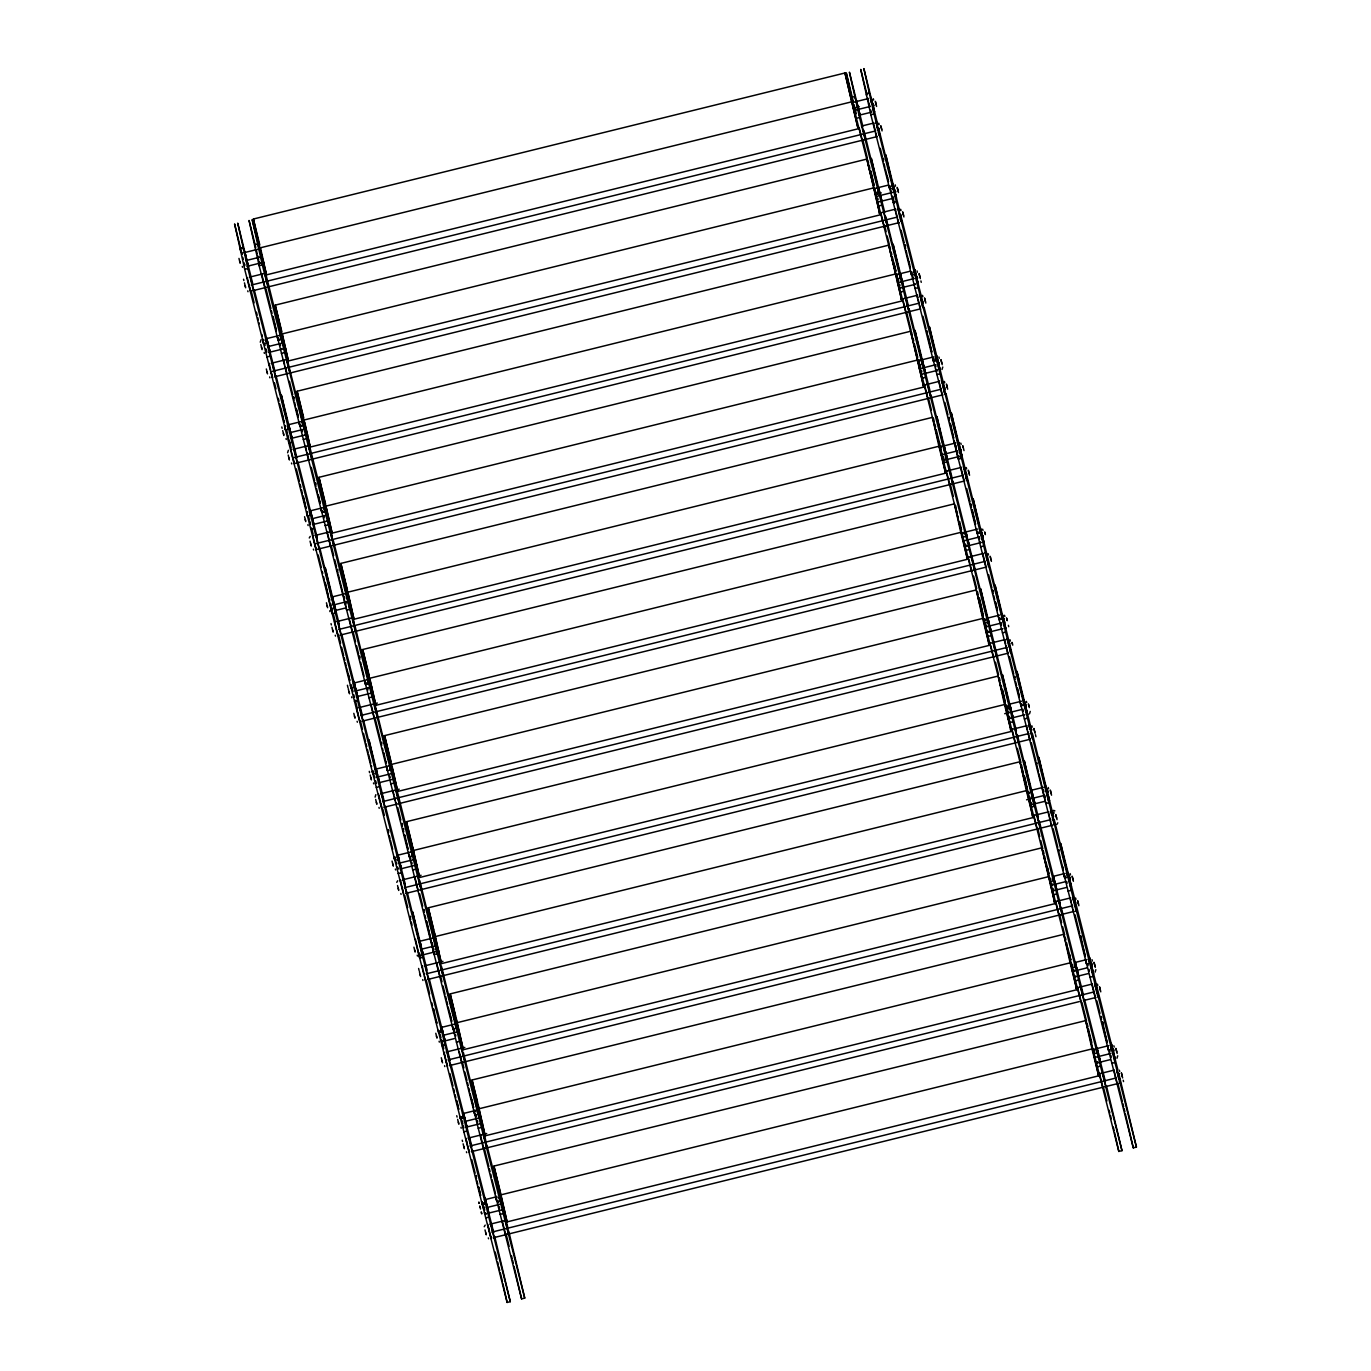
<?xml version="1.0" encoding="UTF-8"?>
<svg xmlns="http://www.w3.org/2000/svg" width="1371" height="1371" viewBox="0 0 1371 1371"><rect width="100%" height="100%" fill="white"/><g stroke="black" fill="none" stroke-linecap="round" stroke-linejoin="round"><path stroke-width="1.5" d="M261.021 339.734L260.25 342.202M288.373 450.288L287.602 452.756M310.24 536.387L309.263 537.98M375.843 794.666L375.088 797.134M397.71 880.748L396.75 882.358M942.014 369.502L942.785 367.034M485.197 1225.126L484.22 1226.737M1029.484 713.88L1030.255 711.412M1056.852 824.434L1057.829 822.823M1095.103 972.159L1095.857 969.691M1116.971 1058.258L1117.725 1055.79M844.947 72.989L253.378 219.034L259.873 247.928L266.522 274.851L858.109 128.805L844.947 72.989L857.629 126.732M252.658 283.454L237.714 223.13L243.592 249.368C243.849 246.506 238.862 247.757 240.456 250.156M259.873 247.928L851.442 101.882M243.849 252.744L260.456 248.648M851.768 102.671L868.357 98.575M853.19 108.326L859.411 106.801M245.769 260.627L262.375 256.531M853.687 110.537L870.294 106.441M247.208 266.282L263.798 262.187M859.257 115.181L871.716 112.114M307.361 515.976L306.676 512.891L351.096 688.156L354.249 687.385L309.812 512.12L310.514 515.188L307.361 515.976L244.706 269.316L247.86 268.545L243.181 247.688M278.09 340.214L277.405 337.129L299.958 426.312L303.094 425.524L280.541 336.375L281.226 339.442L278.09 340.214L259.17 265.751L262.324 264.963L252.178 219.6L297.747 401.429M874.629 189.695L897.182 278.861L900.336 278.09L877.8 189.027L878.468 191.991L875.315 192.763L856.412 118.3L859.548 117.529L849.403 72.149L862.822 126.235M889.779 189.198L889.093 186.113L911.646 275.297L914.783 274.508L892.23 185.359L892.915 188.427L889.779 189.198L870.859 114.736L874.013 113.947L863.867 68.584L877.783 124.727M249.333 277.199L265.94 273.103M861.399 126.098L873.858 123.03M251.253 285.082L875.778 130.896M252.692 290.738L877.2 136.569M866.832 159.087L275.245 305.133L288.407 360.95L879.976 214.904L866.986 159.67M281.741 334.027L873.31 187.981M265.717 338.843L282.323 334.747M873.635 188.77L888.151 185.171M262.941 340.711L263.626 343.778L266.779 343.007L266.214 340.454L288.647 429.106L285.494 429.877L284.808 426.792L285.596 429.963M875.058 194.425L881.279 192.9M267.636 346.709L284.243 342.613M875.555 196.636L892.161 192.54M269.076 352.381L285.665 348.285M876.977 202.308L893.584 198.195M266.985 356.974L270.121 356.186M281.432 353.392L284.585 352.621M878.674 205.958L881.81 205.17M893.121 202.377L896.274 201.606M271.201 363.298L287.807 359.202M879.119 213.208L895.726 209.112M897.645 216.995L271.047 371.678L271.527 373.598M274.56 376.836L899.068 222.65M888.699 245.169L901.844 300.986L310.274 447.049L297.113 391.232L888.699 245.169L888.905 246.009M303.608 420.126L895.177 274.08M287.584 424.941L304.191 420.846M895.503 274.851L910.018 271.269M289.504 432.808L306.11 428.712M897.422 282.734L914.029 278.621M290.943 438.48L307.532 434.384M898.845 288.39L915.451 284.294M288.853 443.056L291.989 442.285L310.514 515.188M303.299 439.491L306.453 438.72L324.961 511.623L321.825 512.394L299.272 423.279L299.958 426.312M900.541 292.04L903.678 291.269L922.203 364.172L919.05 364.96L896.497 275.794L897.182 278.861M914.988 288.476L918.142 287.704L936.65 360.607L933.514 361.378L910.961 272.229L911.646 275.297M293.068 449.397L309.675 445.301M900.987 299.306L917.593 295.211M292.469 455.943L292.948 457.863L919.513 303.077M293.72 461.016L294.371 463.569L918.861 309.263M318.98 477.314L910.567 331.268L923.711 387.085L332.142 533.13L318.98 477.314L325.613 504.065M325.475 506.225L917.045 360.162M309.452 511.04L326.058 506.944M917.37 360.95L933.977 356.854M311.371 518.906L327.977 514.811M919.29 368.816L935.896 364.72M312.811 524.579L329.4 520.483M920.729 374.489L937.318 370.393M310.72 529.155L313.856 528.383M325.167 525.59L328.32 524.819L368.696 683.821L365.56 684.592L321.14 509.378L321.825 512.394M922.409 378.139L925.545 377.368L965.938 536.369L962.785 537.141L918.896 363.983M936.856 374.574L940.009 373.803L980.402 532.805L977.249 533.576L933.36 360.402M314.936 535.495L331.542 531.4M922.854 385.405L939.461 381.309M314.799 543.876L941.38 389.175M942.802 394.848L316.221 549.6L315.587 547.115M939.512 446.192L945.579 473.184L354.009 619.229L340.865 563.412L932.434 417.367L932.794 418.806M347.343 592.306L938.912 446.26L932.434 417.367M331.319 597.122L347.926 593.026M939.238 447.049L955.844 442.953M333.239 605.005L349.845 600.909M941.157 454.915L957.763 450.819M334.678 610.661L345.046 608.107M942.597 460.587L959.186 456.492M336.803 621.577L353.41 617.481M944.722 471.504L961.328 467.408M338.74 629.46L963.247 475.274M340.162 635.116L964.67 480.947M960.643 529.086L967.446 559.282L375.877 705.328L362.732 649.511L954.405 503.843M369.21 678.405L960.78 532.359L954.302 503.465M353.187 683.221L369.793 679.125M961.105 533.148L977.712 529.035M355.106 691.087L371.712 686.991M963.025 541.014L979.631 536.918M356.546 696.759L373.135 692.663M964.464 546.686L981.053 542.573M354.455 701.352L357.591 700.564L376.117 773.484L372.963 774.255L350.548 685.603M368.919 697.77L372.055 696.999L390.581 769.902L387.427 770.691L364.875 681.524L365.56 684.592M966.144 550.337L969.28 549.548L987.806 622.468L984.652 623.239L962.631 536.164M980.608 546.755L983.744 545.984L1002.27 618.887L999.116 619.675L977.095 532.599M358.688 707.676L377.351 703.066M966.589 557.586L983.196 553.49M360.607 715.542L985.115 561.373M362.03 721.215L986.537 567.028M982.579 615.408L989.314 645.364L397.744 791.427L384.6 735.61L976.272 589.941M391.078 764.504L982.647 618.458L976.169 589.547M375.054 769.32L391.66 765.224M987.12 618.218L999.579 615.133M376.991 777.186L393.58 773.09M984.892 627.113L1001.498 623M378.413 782.858L395.002 778.762M986.332 632.768L1002.921 628.672M372.415 771.702L376.322 787.434L379.459 786.663L441.719 1031.763L438.583 1032.534L394.282 857.8M390.786 783.869L393.923 783.098L412.448 856.001L409.295 856.772L386.879 768.137M988.011 636.418L991.147 635.647L1009.673 708.55L1006.537 709.338L984.498 622.263M998.962 618.698L1002.475 632.854L1005.611 632.082L1067.872 877.183L1064.719 877.954L1020.829 704.78M380.555 793.775L399.218 789.165M988.457 643.685L1005.063 639.589M382.475 801.641L1006.982 647.455M383.897 807.313L1008.405 653.127M1004.395 701.267L1011.181 731.463L419.612 877.509L406.467 821.692L998.139 676.04M412.945 850.603L1004.515 704.54L998.037 675.646M396.922 855.418L413.528 851.322M1008.987 704.3L1021.446 701.232M376.322 787.434L394.831 860.354L397.984 859.566L397.436 857.012M1002.475 632.854L1020.984 705.757L1024.137 704.985L1023.983 704.009M398.858 863.284L415.447 859.189M1004.686 713.708L1021.292 709.612M400.281 868.957L416.87 864.861M1008.199 718.867L1024.788 714.771M398.19 873.533L401.326 872.761M412.654 869.968L415.79 869.197L456.183 1028.199L453.03 1028.97L408.747 854.219M1009.879 722.517L1013.015 721.746L1053.408 880.748L1050.272 881.519L1006.263 707.882M1024.343 718.952L1027.479 718.181M402.423 879.874L421.086 875.264M1010.324 729.783L1026.93 725.687M404.342 887.74L1028.85 733.554M405.765 893.412L1030.289 739.226M1026.262 787.365L1033.048 817.562L441.479 963.607L428.335 907.791L1019.904 761.745L1020.195 762.859M434.813 936.684L1026.382 790.639L1019.904 761.745M418.789 941.5L435.395 937.404M1030.855 790.399L1043.314 787.331M420.726 949.383L437.315 945.287M1026.553 799.807L1043.16 795.711M422.148 955.039L438.754 950.943M1030.067 804.966L1044.582 801.384M424.29 965.955L442.953 961.345M1032.209 815.882L1048.798 811.786M426.21 973.838L1050.717 819.652M427.632 979.494L1052.157 825.325M450.202 993.889L1041.771 847.844L1054.916 903.66L463.347 1049.706L450.202 993.889L455.738 1016.237M456.68 1022.783L1048.249 876.737M440.674 1027.599L457.263 1023.503M1052.722 876.497L1065.181 873.413M442.593 1035.465L459.182 1031.369M1050.512 885.392L1065.027 881.81M444.015 1041.137L454.384 1038.584M1051.934 891.047L1066.449 887.465M441.925 1045.73L445.061 1044.942L463.587 1117.862L460.45 1118.633L438.103 1030.289M456.389 1042.149L459.525 1041.377L478.051 1114.28L474.897 1115.069L452.481 1026.416M1053.613 894.715L1056.767 893.926L1075.275 966.846L1072.139 967.618L1049.586 878.503L1050.272 881.519M1068.078 891.133L1071.214 890.362L1089.739 963.265L1086.586 964.053L1064.05 874.887L1064.719 877.954M446.158 1052.054L464.82 1047.444M1054.076 901.964L1070.665 897.868M448.077 1059.92L1072.585 905.751M449.499 1065.593L1074.024 911.407M1063.742 934.319L472.07 1079.988L485.214 1135.805L1076.783 989.742L1069.86 959.032M478.548 1108.882L1070.134 962.836L1063.639 933.925M462.541 1113.698L479.13 1109.602M1074.607 962.579L1087.049 959.511M464.461 1121.564L481.05 1117.468M1072.379 971.491L1086.895 967.892M465.883 1127.236L482.489 1123.14M1073.801 977.146L1088.317 973.564M463.792 1131.812L466.928 1131.041L485.454 1203.944L482.318 1204.732L460.056 1116.765M474.897 1115.069L474.212 1111.984L478.256 1128.247L481.392 1127.476L524.733 1298.097L521.597 1298.885L496.096 1198.134L496.765 1201.15C502.677 1203.549 497.467 1192.616 499.918 1200.379M1075.481 980.796L1078.634 980.025L1097.143 1052.928L1094.007 1053.716L1071.454 964.601L1072.139 967.618M1089.945 977.232L1093.081 976.46L1111.607 1049.363L1108.454 1050.135L1086.432 963.076M468.025 1138.153L486.688 1133.543M1075.944 988.063L1092.533 983.967M469.945 1146.019L1094.452 991.833M471.367 1151.691L1079.285 1001.601M1083.433 1000.573L1095.892 997.505M1085.661 1020.624L493.937 1166.07L507.081 1221.887L1098.651 1075.841L1091.796 1045.388M500.415 1194.981L1092.002 1048.918L1085.506 1020.024M484.409 1199.796L494.777 1197.226M1092.31 1049.706L1108.916 1045.61M486.328 1207.662L502.917 1203.567M1094.247 1057.572L1110.836 1053.476M487.75 1213.335L504.357 1209.239M1095.669 1063.245L1110.184 1059.663M485.66 1217.911L488.813 1217.14L510.286 1301.679L507.133 1302.45L481.615 1201.647M500.124 1214.346L503.26 1213.558M1097.348 1066.895L1100.502 1066.124L1121.975 1150.663L1118.822 1151.434L1093.321 1050.632M1111.812 1063.33L1114.949 1062.542L1136.422 1147.081L1133.286 1147.87L1107.785 1047.118L1108.454 1050.135M489.893 1224.252L506.482 1220.139M1097.811 1074.161L1114.4 1070.065M491.812 1232.118L1116.32 1077.932M493.234 1237.79L1117.759 1083.604M1053.391 810.381L1054.865 810.827M973.204 499.027L996.426 592.82M995.072 585.109L1018.293 678.902M893.138 244.312L908.099 304.636M915.005 330.411L929.966 390.735M361.516 650.043L389.278 762.379L383.383 736.124M281.449 395.328L296.907 457.725M910.567 331.302L910.858 332.382M253.395 219.069L259.787 244.895M275.263 305.167L281.758 331.388M297.13 391.249L303.676 417.658M340.865 563.447L347.48 590.164M362.732 649.546L369.193 675.577M384.6 735.627L391.061 761.676M406.467 821.726L412.003 844.039M428.335 907.825L433.87 930.138M472.07 1080.005L477.622 1102.335M493.937 1166.104L494.228 1167.201M869.745 94.753C870.294 92.388 864.981 92.92 866.609 95.559M957.215 439.131L953.205 422.782M1044.702 783.544L1032.414 733.605M855.281 98.318C855.658 95.644 850.534 96.673 852.145 99.14M874.629 189.712L875.315 192.763M942.751 442.696L938.741 426.347M965.253 533.285L965.664 534.913M917.747 357.368L914.303 343.47M982.476 598.527L986.503 614.928M939.615 443.467L936.222 429.774M1027.085 787.845L1026.673 786.2M1093.321 1050.649L1094.007 1053.716M258.056 245.769C258.605 243.404 253.292 243.935 254.92 246.574M433.013 934.559L428.986 918.176M441.565 966.572L454.881 1020.658M463.432 1052.671L476.748 1106.757M452.43 1026.176L453.03 1028.97M495.462 1193.575L492.018 1179.66M262.324 336.255L261.895 334.558M331.062 593.712L327.052 577.362M262.941 340.728L263.729 343.864M283.763 420.657L284.191 422.337M353.564 684.3L357.591 700.564M363.538 720.152L374.814 765.943M327.926 594.483L327.515 592.838M418.532 938.09L407.29 892.332M350.496 685.363L351.096 688.156M371.661 766.68L371.421 765.772M441.102 1028.97L441.719 1031.763M481.632 1201.664L482.318 1204.732M876.6 106.441L875.452 101.78M898.468 192.523L897.902 190.226M882.084 130.896L881.519 128.583M920.335 278.621L919.77 276.325M903.952 216.978L903.386 214.681M925.819 303.077L925.271 300.78M942.203 364.72L941.637 362.424M947.687 389.175L947.138 386.879M969.554 475.274L969.006 472.961M870.431 97.941L870.688 99.123M892.401 184.502L892.178 183.594L892.555 185.222M991.422 561.356L990.873 559.06M914.268 270.601L914.046 269.693L914.303 270.755M945.116 389.81L929.504 326.949L935.348 353.067L931.337 336.683M1051.54 795.197L1050.991 792.884M958.518 442.165L960.488 450.236M942.151 380.521L945.647 394.745L945.253 393.117M982.116 532.428L982.15 532.634M1073.407 881.279L1072.859 878.982M1057.024 819.652L1056.475 817.339M957.901 442.319L958.26 443.896M964.019 466.62L967.515 480.827L967.138 479.199M1095.275 967.378L1094.726 965.081M979.785 528.538L980.454 531.297M1078.891 905.734L1078.343 903.438M963.385 466.774L964.07 469.653M1009.467 642.965L1009.707 643.907M1117.142 1053.476L1116.594 1051.18M1001.755 614.979L1001.515 614.071L1001.773 615.133M1100.776 991.833L1100.21 989.536M985.372 553.336L985.132 552.427L985.938 555.752M1011.13 652.579L1008.319 641.028M1122.643 1077.932L1122.078 1075.635M920.627 309.418L919.547 305.116M1007.239 639.434L1007 638.526L1007.257 639.589M1051.488 810.998L1052.962 817.15M1054.128 824.451L1054.35 825.359M1070.511 886.094L1070.734 886.951M1073.356 897.08L1074.83 903.232M1076.852 911.304L1073.921 899.307M1092.379 972.176L1092.601 973.033M1075.995 910.55L1076.218 911.458M1114.246 1058.275L1114.469 1059.2M1117.331 1083.827L1117.108 1082.919M897.182 274.32L897.422 275.228M940.814 446.072L941.157 447.426M1037.264 829.112L1033.768 814.957L1034.111 816.242M1059.132 915.211L1055.653 901.055L1055.978 902.341M1081.119 1001.738L1077.52 987.154L1078.189 989.759M259.359 248.802L262.855 263.009L261.261 256.428M264.843 273.257L268.339 287.464L267.962 285.836M352.33 617.635L355.826 631.842L355.432 630.214M374.197 703.717L377.693 717.941L377.316 716.313M308.818 459.988L306.933 452.361M505.642 1234.843L502.146 1220.687L502.489 1221.972M275.64 376.699L273.686 368.628M241.879 253.618L241.639 252.71L241.896 253.772M247.243 277.593L248.322 282.049M250.602 291.2L250.396 290.463M269.23 364.172L269.007 363.246L269.487 365.269M272.383 376.991L272.606 377.916M291.098 450.271L290.875 449.345L291.115 450.425M294.251 463.09L294.474 463.998L294.234 462.935M419.852 941.123L421.325 947.275M312.965 536.352L312.742 535.444L312.982 536.524M316.118 549.188L316.358 550.097L316.101 549.017M337.986 635.27L338.089 635.681M238.965 258.416L240.182 263.335M356.597 708.07L356.957 709.647M260.833 344.515L262.101 349.639M244.449 282.872L245.666 287.79M378.465 794.169L378.824 795.746M398.104 869.111L397.881 868.254M266.317 368.97L267.534 373.872M282.7 430.614L283.917 435.515M400.435 880.73L400.212 879.822L400.469 880.902M419.972 955.21L420.212 956.118M304.568 516.713L305.784 521.614M403.588 893.566L403.074 891.493M288.201 455.069L289.401 459.971M422.319 966.829L422.079 965.921L422.337 966.983M441.839 1041.292L442.079 1042.217L441.822 1041.137M425.456 979.648L425.696 980.573L425.438 979.494M310.069 541.168L311.268 546.069M326.435 602.794L327.652 607.713M463.826 1127.87L463.261 1125.642M348.303 688.893L349.519 693.795M447.323 1065.747L447.426 1066.055M331.936 627.25L333.153 632.168M485.574 1213.489L485.814 1214.398L485.454 1212.958M370.187 774.992L371.387 779.893M353.804 713.348L355.02 718.25M491.058 1237.944L491.298 1238.853M392.055 861.091L393.306 866.198M375.671 799.447L376.888 804.349M413.922 947.172L415.122 952.091M397.539 885.546L398.755 890.447M435.789 1033.271L437.006 1038.173M419.406 971.628L420.623 976.546M457.657 1119.37L458.874 1124.271M441.273 1057.727L442.542 1062.851M463.141 1143.825L464.358 1148.727M485.008 1229.924L486.225 1234.825M1101.307 1016.477L1101.616 1017.676M383.434 736.347L418.669 876.343M1023.52 702.192L1024.137 704.985M1067.255 874.39L1067.872 877.183M998.499 616.881L999.116 619.675M1020.367 702.963L1020.984 705.757M986.469 614.808L980.625 588.725L1004.309 684.455M987.189 619.675L987.806 622.468M1009.056 705.757L1009.673 708.55M1052.791 877.954L1053.408 880.748M962.185 534.347L962.785 537.141M984.052 620.446L984.652 623.239M1005.92 706.545L1006.537 709.338M411.831 853.208L412.448 856.001M454.846 1020.538L449.003 994.455L462.404 1048.524M476.714 1106.637L470.87 1080.537L485.814 1140.843M455.566 1025.405L456.183 1028.199M477.434 1111.487L478.051 1114.28M386.811 767.897L387.427 770.691M408.678 853.979L409.295 856.772M374.78 765.823L368.936 739.74L384.394 802.104M375.5 770.691L376.117 773.484M397.367 856.772L397.984 859.566M284.157 422.217L281.055 408.318M372.364 771.462L372.963 774.255M481.821 1201.63L481.872 1201.836M484.786 1213.609L484.494 1212.495M874.013 113.947L892.915 188.427M859.548 117.529L878.468 191.991M262.324 264.963L281.226 339.442M402.217 823.388L402.44 824.314M424.085 909.47L424.325 910.413M478.256 1128.247L496.765 1201.15M247.86 268.545L266.779 343.007M1046.227 787.451L1045.884 786.097L1047.478 792.695M1053.442 816.088L1053.202 815.162L1053.579 816.67M1119.182 1074.95L1118.805 1073.442L1119.37 1075.738M986.109 553.627C985.132 549.942 990.068 569.925 989.005 565.298M1007.976 639.709L1007.634 638.372L1009.227 644.953M1023.503 700.598L1023.726 701.506M1026.879 714.377L1026.245 711.823M1048.746 800.475L1048.112 797.922M1067.323 874.629L1067.598 875.726M1070.288 885.238L1070.614 886.557M1092.156 971.336L1092.481 972.656M1095.463 984.087C1094.486 980.419 1099.422 1000.402 1098.342 995.774M1114.023 1057.435L1114.229 1058.121M1117.331 1070.185L1116.971 1068.832L1120.45 1082.884M914.388 271.03L914.183 270.241M983.144 542.179L982.51 539.643M1005.012 628.278L1004.377 625.724M1023.571 702.432L1023.863 703.546M979.922 530.56L980.402 532.805M966.761 480.553L966.127 477.999M988.628 566.634L987.994 564.098M1010.496 652.733L1009.861 650.18M1032.38 738.832L1031.729 736.278M1053.905 823.594L1054.248 824.931M1075.772 909.693L1076.115 911.012M1097.982 997.111L1097.331 994.558M1119.85 1083.21L1119.284 1080.982M1107.1 1042.371L1103.518 1027.89M871.288 112.336L870.722 110.108M893.155 198.435L892.59 196.207M914.8 283.608L915.005 284.345M936.667 369.707L937.01 371.061L936.633 369.433M958.535 455.806L958.877 457.16L958.5 455.532M980.402 541.905L980.608 542.642M873.635 123.921L873.276 122.567L873.995 125.601M895.503 210.02L895.143 208.666L895.88 211.7M876.772 136.792L875.812 132.918M1052.859 878.194L1056.767 893.926M862.308 126.715L861.965 125.361L865.444 139.414M884.175 212.813L883.832 211.46L885.426 218.058M906.042 298.912L905.7 297.558L907.294 304.139M1009.125 705.996L1009.399 707.11M962.785 532.599L963.025 533.508M984.652 618.698L985.218 620.926M1053.648 890.756L1053.082 888.528M1075.292 975.946L1075.515 976.855M1097.16 1062.028L1097.503 1063.382L1097.126 1061.754M919.29 361.327L918.947 359.973L919.324 361.601M1031.78 804.657L1031.215 802.429M902.906 299.683L902.701 298.947M924.774 385.782L924.431 384.428L924.808 386.056M946.641 471.864L946.298 470.527L946.676 472.138M968.509 557.963L968.166 556.609L968.543 558.237M990.376 644.062L990.033 642.708L990.41 644.336M1012.244 730.16L1011.901 728.806L1015.38 742.842M347.069 594.089L346.726 592.735L348.8 601.252M330.685 532.445L330.342 531.091L333.821 545.144M396.288 790.724C395.328 787.074 400.298 807.228 399.184 802.412M418.155 876.823L417.812 875.469L421.291 889.522M440.022 962.922L439.68 961.568L443.159 975.604M455.635 1025.645L459.525 1041.377M461.89 1049.021L461.547 1047.667L463.141 1054.248M477.502 1111.727L481.392 1127.476M286.95 360.265C285.973 356.58 290.909 376.562 289.829 371.935M308.818 446.346L308.475 445.009L311.954 459.045M411.883 853.448L415.79 869.197M281.244 348.542L281.449 349.279M429.774 934.971L426.244 920.712M480.621 1135.891L480.278 1134.537L483.757 1148.572M441.171 1029.21L445.061 1044.942M375.568 770.93L379.459 786.663M420.092 955.673L419.457 953.119M441.942 1041.703L441.393 1039.544M485.368 1212.632L485.694 1213.952M241.981 254.063L234.578 223.919L244.706 269.316M354.489 697.393L353.838 694.84M376.357 783.492L375.705 780.939M422.422 967.258L422.199 966.349L422.868 969.228M459.971 1116.388L460.45 1118.633M291.218 450.699L290.978 449.791L291.252 450.973M313.085 536.798L312.845 535.89L313.119 537.072M334.713 621.971L335.055 623.291M381.515 806.628L381.841 807.947M400.555 881.176L400.332 880.268L402.731 890.173M425.576 980.059L424.941 977.574M447.443 1066.158L446.809 1063.673M490.852 1237.088L491.178 1238.407M272.161 376.151L272.503 377.471M460.964 1127.339L461.187 1128.213M242.29 266.402L242.496 267.276M264.157 352.484L264.38 353.358M286.025 438.583L286.248 439.457M307.892 524.682L308.115 525.556M329.76 610.78L329.983 611.655M351.627 696.862L351.85 697.736M373.495 782.961L373.717 783.835M395.362 869.06L395.585 869.934M417.23 955.159L417.452 956.033M439.097 1041.24L439.32 1042.114M335.244 635.236L335.467 636.11M357.111 721.317L357.334 722.191M378.979 807.416L379.201 808.29M400.846 893.515L401.069 894.389M422.714 979.614L422.936 980.488M444.581 1065.695L444.804 1066.569M466.448 1151.794L466.671 1152.668M488.316 1237.893L488.539 1238.767M247.774 290.858L247.997 291.732M269.641 376.939L269.864 377.813M291.509 463.038L291.732 463.912M313.376 549.137L313.599 550.011M1116.011 1048.832L1116.765 1051.968M1072.276 876.635L1073.03 879.788M1094.144 962.733L1094.898 965.87M1050.409 790.536L1051.163 793.689M1121.495 1073.287L1122.249 1076.424M1028.541 704.454L1028.798 705.482M1099.628 987.189L1100.382 990.325M1006.554 617.91L1006.931 619.384M1077.76 901.09L1078.514 904.243M984.721 531.999L985.046 533.285M1055.773 814.545L1056.647 818.144M962.802 445.712L964.019 450.596M1012.038 642.365L1012.741 645.158M1033.905 728.447L1034.282 729.938M940.934 359.613L941.826 363.212M990.17 556.266L991.044 559.865M919.067 273.532L919.958 277.113M968.303 470.167L969.177 473.766M897.32 187.878L898.091 191.032M946.436 384.069L947.31 387.667M924.671 298.432L925.442 301.569M902.803 212.334L903.575 215.487M880.936 126.235L881.707 129.388M1113.8 1056.527L1114.126 1057.846M1031.575 729.989L1031.335 729.064L1031.592 730.126M1091.847 970.102L1092.259 971.748M1069.98 884.021L1070.391 885.649M958.757 443.073L959.494 446.021M1075.464 908.476L1075.875 910.104M1053.596 822.377L1054.008 824.005M960.643 453.544L961.054 455.189M938.775 367.445L939.186 369.09M942.374 381.429L943.111 384.377M916.908 281.346L917.319 282.992M920.507 295.331L921.243 298.295M895.04 195.265L895.434 196.893M944.259 391.9L944.67 393.546M873.567 110.811L872.779 107.641M914.508 273.069L914.114 271.458L914.783 274.508M922.392 305.802L922.803 307.447M900.524 219.72L900.936 221.348M1085.147 955.964L1082.644 945.853M879.068 135.266L878.28 132.096M1086.312 962.596L1085.918 961.02L1086.586 964.053M1073.03 909.419L1073.579 911.475M1051.163 823.32L1051.848 825.993L1051.454 824.365M1029.295 737.221L1029.981 739.894L1029.587 738.266M1007.428 651.122L1007.959 653.179M917.696 297.438L917.01 294.765L917.747 297.781M933.24 359.939L932.828 358.362L933.514 361.378M1015.722 730.692L1015.037 728.035L1016.648 734.616M993.855 644.61L993.17 641.936L994.78 648.517M971.988 558.511L971.302 555.838L972.913 562.436M950.12 472.412L949.435 469.739L951.028 476.337M928.253 386.314L927.567 383.657L929.161 390.238M857.149 103.579L856.481 100.906L858.075 107.504M1028.627 791.787L1028.953 793.106M1006.76 705.705L1007.085 707.025M1009.347 716.33L1009.673 717.65M987.48 630.249L987.806 631.568M944.071 459.371L943.334 456.423M965.612 544.15L965.938 545.469M918.776 363.504L918.364 361.893L919.05 364.96M494.297 1167.509L499.952 1190.302M505.968 1222.521L505.282 1219.847L506.893 1226.445M434.864 939.786L434.196 937.113L435.789 943.711M484.1 1136.422L483.415 1133.766L485.008 1140.346M259.599 249.711L260.781 254.509M407.855 848.7L405.799 840.389M395.739 802.138L396.27 804.194M259.033 261.124L259.719 263.798L259.342 262.169M420.074 942.031L420.811 944.979M316.564 537.329L315.878 534.673L317.472 541.254M294.696 451.248L294.011 448.574L295.605 455.155M272.812 365.149L272.144 362.475L273.737 369.073M250.944 279.05L250.276 276.376L251.87 282.974M490.544 1235.871L490.955 1237.499M397.573 867.038L397.984 868.666M468.676 1149.772L469.293 1152.154M331.971 608.741L332.382 610.386M310.103 522.659L310.514 524.288M381.207 805.394L381.601 807.039M288.236 436.561L288.647 438.206M359.339 719.295L359.956 721.677M266.368 350.462L266.779 352.107M337.472 633.196L337.866 634.842M244.501 264.38L244.809 265.597M271.852 374.917L272.263 376.562M249.985 288.818L250.293 290.052M479.062 1203.07L478.805 1202.024L479.13 1203.412M1113.698 1050.494L1113.321 1048.986L1113.869 1051.283M1097.314 988.851L1096.937 987.343L1097.331 989.005M1048.095 792.215L1047.718 790.707L1048.112 792.352M1075.447 902.752L1075.07 901.261L1075.464 902.906M1026.228 706.116L1025.851 704.608L1026.245 706.254M1068.832 876.497L1067.752 872.196L1069.346 878.777M1046.553 788.771L1046.964 790.399M1048.404 796.448L1049.501 800.75L1047.907 794.169M1004.703 621.491L1004.994 622.708M1025.097 704.3L1024.017 699.998L1025.611 706.596M983.127 536.609L982.836 535.393L983.11 536.489M1026.536 710.349L1027.633 714.668L1026.022 708.07M1052.054 813.226L1054.847 824.588M1067.718 876.206L1071.214 890.362M961.26 450.511L960.968 449.294L961.242 450.391M1003.229 618.218L1002.15 613.917L1003.743 620.497M1004.669 624.268L1005.766 628.569L1004.155 621.971M1030.187 727.127L1032.98 738.506M981.362 532.119L980.282 527.818L981.876 534.399M966.606 474.4L966.435 473.595M960.934 452.07L962.031 456.372L960.42 449.791M986.452 554.929L986.846 556.575M1002.098 617.91L1005.611 632.082M937.627 359.922L936.547 355.62L938.141 362.218M939.066 365.971L940.146 370.29L938.552 363.692M944.739 388.301L944.568 387.513M982.184 538.323L982.579 539.951M1110.87 1055.516L1111.281 1057.144M915.759 273.84L914.68 269.539L916.274 276.119M922.872 302.203L922.7 301.414M960.266 452.019L960.711 453.87M964.567 468.848L964.978 470.476M980.231 531.828L983.744 545.984M917.199 279.89L918.279 284.191L916.685 277.593M987.617 562.573L988.08 564.406M1089.002 969.417L1089.414 971.045M1116.765 1081.599L1114.212 1071.231M893.892 187.741L892.812 183.44L894.406 190.021M895.332 193.791L896.411 198.092L894.817 191.512M901.141 216.687L900.661 214.647M938.398 365.92L938.844 367.771M965.75 476.474L966.212 478.325M872.025 101.643L870.928 97.341L872.539 103.939M879.274 130.588L878.64 127.914M916.531 279.838L916.976 281.672M894.663 193.739L895.109 195.573M899.376 212.197L898.296 207.895L899.89 214.476M914.628 273.532L918.142 287.704M943.882 390.375L944.345 392.226M1063.245 869.677L1060.777 859.754M877.509 126.098L876.429 121.796L878.023 128.394M922.015 304.293L922.46 306.127M900.147 218.195L900.593 220.028M949.092 417.264L949.332 418.189M927.224 331.182L927.464 332.09M905.357 245.083L905.597 246.009M883.284 158.145L883.712 159.91M910.053 266.574L910.344 267.756L908.99 261.741M897.679 219.017L898.759 223.267M1103.604 1076.715C1100.365 1063.793 1106.894 1090.425 1105.746 1085.438M1081.736 990.616C1078.497 977.694 1085.027 1004.326 1083.878 999.339M1032.5 793.963L1031.42 789.662L1033.014 796.26M1010.633 707.882L1009.553 703.58L1011.147 710.161M1059.869 904.517L1058.789 900.216L1060.383 906.814M1012.089 713.931L1013.169 718.233L1011.575 711.635M1038.001 818.418L1036.904 814.117L1038.515 820.715M988.765 621.783L987.686 617.481L989.279 624.062M990.222 627.832L991.302 632.134L989.708 625.553M966.898 535.684L965.818 531.382L967.412 537.98M968.354 541.734L969.434 546.035L967.84 539.454M1009.519 707.573L1013.015 721.746M945.03 449.602L943.951 445.284L945.544 451.882M923.163 363.504L922.083 359.202L923.677 365.783M924.602 369.553L925.699 373.855L924.105 367.257M987.531 621.012L991.147 635.647M965.784 535.393L969.28 549.548M901.295 277.405L900.216 273.103L901.81 279.684M902.735 283.454L903.832 287.756L902.221 281.175M879.428 191.306L878.348 187.004L879.942 193.602M880.868 197.355L881.964 201.657L880.353 195.076M1070.528 958.895L1070.837 960.077L1069.483 954.062M859 111.274L860.097 115.575L858.949 110.845M921.466 370.324L921.878 371.952M899.599 284.225L900.01 285.871M877.731 198.144L878.143 199.772M856.275 113.673L855.401 110.194M457.143 1027.513L456.063 1023.212L457.657 1029.792M436.715 947.464L437.812 951.765L436.664 947.053M369.673 683.135L368.593 678.834L370.187 685.414M347.394 595.408L347.806 597.036M349.245 603.086L350.325 607.387L348.731 600.806M374.746 705.945L375.62 709.424M325.938 510.937L324.858 506.636L326.452 513.234M327.378 516.987L328.457 521.306L326.864 514.708M499.181 1206.531L499.592 1208.159M304.071 424.856L302.991 420.554L304.585 427.135M352.878 619.863L353.752 623.342M305.51 430.905L306.59 435.207L304.996 428.609M331.011 533.765L331.885 537.243M477.314 1120.433L477.725 1122.061M283.643 344.807L284.722 349.108L283.129 342.527M309.143 447.666L310.017 451.145M455.446 1034.334L455.858 1035.979M433.579 948.235L433.99 949.88M287.276 361.567L287.687 363.212M265.408 275.485L265.82 277.113M411.711 862.153L412.123 863.781M389.844 776.055L390.255 777.683M385.937 762.413L385.697 761.453M364.018 676.109L361.618 666.392M250.156 224.827L249.059 220.457L259.17 265.751M442.679 1031.078L441.599 1026.776L443.193 1033.374M422.268 951.046L423.348 955.347L422.971 953.719M398.944 858.897L397.864 854.596L399.458 861.177M448.18 1055.533C444.941 1042.611 451.47 1069.243 450.322 1064.256M400.401 864.947L401.48 869.248L399.886 862.65M426.312 969.434C423.056 956.444 429.654 983.418 428.455 978.174M377.076 772.798L375.997 768.497L377.591 775.078M378.533 778.848L379.613 783.149L378.019 776.569M404.445 883.352C401.189 870.362 407.787 897.32 406.587 892.075M382.578 797.254L381.481 792.952L383.075 799.533M333.342 600.618L332.262 596.299L333.856 602.897M334.781 606.668L335.878 610.969L335.158 607.936M360.693 711.155L359.613 706.853L361.207 713.451M311.474 514.519L310.394 510.218L311.988 516.798M312.914 520.569L314.01 524.87L312.399 518.272M289.607 428.42L288.527 424.119L290.121 430.7M338.826 625.056L337.746 620.755L339.34 627.352M291.046 434.47L292.143 438.771L290.532 432.191M490.167 1234.346L490.612 1236.179M267.739 342.322L266.659 338.02L268.253 344.618M269.179 348.371L270.276 352.673L268.665 346.092M410.426 916.239L410.649 917.148M468.299 1148.247L468.745 1150.098M247.311 262.289L248.408 266.591L246.797 259.993M388.559 830.14L388.781 831.066M446.432 1062.148L446.877 1063.999M424.564 976.066L425.01 977.9M402.697 889.968L403.143 891.801M380.83 803.869L381.275 805.72M331.645 607.439L332.056 609.067M349.502 679.45L349.794 680.616L348.457 674.601M358.945 717.77L359.408 719.621M309.726 521.134L310.189 522.968M337.077 631.688L337.54 633.522M287.859 435.035L288.321 436.886M265.991 348.937L266.454 350.787M315.21 545.589L315.673 547.423M481.221 1211.827L481.752 1213.935L481.41 1212.547M293.343 459.491L293.805 461.341M244.124 262.855L244.586 264.689M271.475 373.392L271.938 375.243M249.608 287.31L250.07 289.144M1028.953 706.116L1029.295 707.59M1007.085 620.035L1007.239 620.703M1034.437 730.572L1034.779 732.045M985.218 533.936L985.372 534.604M1091.984 965.047L1091.453 962.888L1092.002 965.201M1117.828 1069.706L1060.674 843.405L1066.569 869.625L1062.542 853.242M1118.856 1073.836L1136.422 1147.081M1113.56 1052.894C1120.038 1078.84 1106.551 1024.24 1113.081 1050.974M1070.117 878.948L1069.586 876.806L1070.134 879.102M1112.464 1051.129L1112.926 1053.048M1091.693 966.795C1098.205 992.895 1084.735 938.33 1091.213 964.876M1112.909 1052.962L1113.389 1054.899M1118.068 1073.133L1118.513 1074.984M1090.596 965.03L1091.059 966.949M1114.949 1062.542L1110.921 1046.313L1111.607 1049.363M1117.948 1075.584L1118.873 1079.337M1069.826 880.713L1071.368 886.848L1069.774 880.268M1091.042 966.881L1091.522 968.8M1096.2 987.051L1096.646 988.885M1053.254 815.556L1038.807 757.306L1048.952 802.703L1045.816 803.492L1041.6 784.726M1054.282 819.704L1062.508 853.088M1068.729 878.931L1069.654 882.701M1093.081 976.46L1089.054 960.214L1089.739 963.265M1096.08 989.485L1097.006 993.255M1031.386 729.458L1016.939 671.207L1022.835 697.445L1018.807 681.061M1046.844 792.849L1047.787 796.602M1074.213 903.386L1075.138 907.156M876.223 104.933L875.332 101.334M1024.977 706.75L1025.868 710.298M1052.345 817.305L1053.271 821.058M1102.644 1021.823L1102.901 1022.835M1117.759 1082.901L1122.369 1101.547M1122.883 1103.621L1123.637 1106.62M981.825 533.953L983.898 542.47L982.287 535.89M1003.109 620.652L1003.589 622.571M1030.478 731.206L1031.403 734.959M1101.513 1019.527L1101.016 1017.522M939.101 363.212L939.392 364.429L938.912 362.372M1080.776 935.725L1081.034 936.736M1096.92 1000.95L1099.988 1013.392M981.242 534.553L981.722 536.489M1008.61 645.107L1009.073 647.026M945.956 393.374L953.171 422.611M1058.909 849.626L1059.149 850.637M1075.053 914.868L1079.645 933.445M1082.199 944.053L1081.65 941.791M917.045 276.291L917.525 278.33L917.199 276.959M938.09 361.773L938.621 364.138M959.374 448.471L959.854 450.391M987.206 560.945L986.28 557.14M1066.672 881.484L1067.135 883.318M923.06 303.128L900.678 214.973M924.088 307.275L931.303 336.512M1036.802 762.567L1037.042 763.544M1053.185 828.77L1057.778 847.347M1060.331 857.972L1059.406 854.03M1071.694 904.02L1072.619 907.773M873.138 103.459L873.79 106.133L873.464 104.762M895.177 190.192L895.657 192.231L895.332 190.86M916.222 275.674L916.753 278.039M937.987 364.292L937.044 360.504M965.338 474.846L964.413 471.041M1044.805 795.386L1045.268 797.219M899.65 210.826L885.769 154.769L891.613 180.886L887.603 164.486M940.009 373.803L935.982 357.557L936.65 360.607M1014.934 676.469L1015.174 677.445M1022.937 709.287L1023.4 711.138M1031.318 742.671L1035.91 761.248M1038.464 771.873L1037.539 767.931M1038.91 773.672L1041.257 783.132M1049.826 817.921L1050.752 821.675M894.338 189.575L894.869 191.957M916.119 278.193L915.177 274.406M921.706 300.129L923.78 308.646L923.386 307.018M943.471 388.747L942.545 384.96M878.811 128.874L887.568 164.331M993.067 590.37L993.307 591.347M1001.07 623.205L1001.533 625.039M1009.45 656.572L1013.786 674.155M1016.597 685.774L1015.671 681.833M1017.042 687.574L1019.321 696.794M1027.959 731.823L1028.884 735.593M872.47 103.493L874.544 111.994L872.95 105.413M894.252 192.111L893.309 188.307M899.839 214.03L901.912 222.548L901.175 219.531M921.603 302.648L920.678 298.861M971.199 504.288L971.439 505.248M979.202 537.106L979.665 538.94M988.594 574.62L991.918 588.056M994.661 599.418L993.804 595.734M995.175 601.475L997.385 610.438M1006.091 645.724L1007.017 649.494M877.971 127.949L880.045 136.449L879.308 133.433M899.736 216.567L898.793 212.762M957.335 451.008L957.798 452.858M966.726 488.539L970.051 501.957M973.307 515.376L975.518 524.356M877.868 130.468L876.926 126.663M935.468 364.909L935.93 366.76M944.859 402.44L947.944 414.865M951.44 429.294L953.65 438.257M913.12 276.891L913.6 278.827M922.991 316.341L926.076 328.766M929.127 341.396L931.783 352.158M892.932 197.098L894.458 203.319M901.124 230.242L904.209 242.684M888.117 180.235L888.477 181.657L887.123 175.642M891.253 190.809L891.733 192.728M907.259 255.297L909.47 264.277M919.084 303.282L918.159 299.478M866.952 94.428L860.748 69.441L870.859 114.736M880.285 148.291L882.341 156.585M885.392 169.216L887.603 178.179M897.217 217.184L896.291 213.379M869.865 106.63L868.923 102.842M875.349 131.085L874.424 127.297M1105.42 1081.565L1084.581 999.613M1106.448 1085.695L1121.975 1150.663M1098.565 1054.093L1097.023 1047.958L1098.634 1054.539M1099.096 1056.458L1100.639 1062.611L1099.045 1056.013M1083.553 995.466L1061.171 907.294M1076.698 967.995L1075.155 961.859L1076.766 968.44M1077.229 970.377L1078.771 976.512L1077.178 969.931M1082.182 992.45L1083.124 996.254M1060.143 903.146L1039.304 821.195M1100.502 1066.124L1096.457 1049.878L1097.143 1052.928M1054.83 881.913L1053.288 875.761L1054.882 882.358M1055.362 884.278L1056.904 890.413L1055.31 883.832M1038.275 817.065L1024.377 760.991L1030.238 787.108L1026.228 770.725M1060.314 906.368L1062.388 914.868L1061.668 911.852M1078.634 980.025L1074.59 963.779L1075.275 966.846M1033.494 798.179L1035.036 804.331L1034.317 801.298M1016.408 730.966L1002.492 674.789L1008.37 701.027L1004.36 684.626M1017.436 735.113L1025.714 768.565M1038.447 820.269L1040.52 828.787L1039.801 825.753M1016.579 734.171L1018.653 742.688L1017.933 739.655M1103.809 1088.54L1106.894 1100.982M994.712 648.072L996.786 656.589L996.066 653.573M1113.252 1126.996L1114.143 1130.578M951.834 476.817L936.873 416.493L947.018 461.907L943.882 462.678L939.204 441.822M952.862 480.964L981.962 596.385M1073.613 969.228L1074.093 971.148M1081.942 1002.458L1086.569 1021.104M945.493 451.436L947.567 459.953L945.973 453.355M972.844 561.99L974.918 570.49L974.198 567.474M1089.619 1033.734L1091.83 1042.697M930.978 394.865L938.707 426.175M1051.746 883.13L1052.225 885.049M1059.56 914.286L1061.617 922.58M1062.645 926.71L1064.684 935.005M923.626 365.337L924.157 367.702M950.977 475.891L953.051 484.409L952.331 481.375M1067.752 947.635L1069.963 956.598M1090.596 1040.486L1091.522 1044.256M909.11 308.783L920.901 356.649L915.023 330.428M928.647 387.959L931.183 398.31L930.052 393.58M1029.878 797.031L1030.358 798.95M1037.693 828.187L1039.749 836.481M1040.778 840.629L1042.817 848.906M1045.884 861.536L1048.095 870.499M901.758 279.238L902.289 281.621M1048.609 872.556L1048.969 873.978L1047.615 867.963M1068.712 954.387L1069.654 958.175M1092.002 1048.918L1098.651 1075.841M884.689 212.334L871.305 158.333L877.166 184.451L873.138 168.067M885.717 216.464L899.033 270.55L893.138 244.346M906.779 301.86L909.316 312.211L908.185 307.498M925.545 377.368L921.518 361.156L922.203 364.172M1008.011 710.932L1008.49 712.869M1017.368 748.309L1020.949 762.807M1023.948 775.181L1026.228 784.418M857.561 105.224L858.554 109.423M879.891 193.157L880.422 195.522M1044.051 856.978L1047.787 872.076M1070.134 962.836L1076.783 989.742M863.85 130.382L873.104 167.896M884.912 215.761L887.448 226.112L886.317 221.399M903.678 291.269L899.65 275.057L900.336 278.09M986.143 624.85L986.623 626.77M995.5 662.21L998.568 674.652M999.339 677.72L1000.076 680.702M1002.012 688.825L1004.36 698.319M1004.806 700.101L1005.234 701.798L1002.527 689.767M863.045 129.662L863.507 131.513M1021.721 768.994L1025.457 784.092M973.633 576.128L976.7 588.553M977.472 591.621L978.191 594.603M982.493 612.22L980.076 602.469M982.938 614.019L983.35 615.699L979.305 597.67M999.853 682.912L1003.589 697.993M1026.382 790.639L1033.048 817.562M950.223 483.809L953.308 496.251M955.604 505.522L956.324 508.504M958.398 517.158L958.14 516.113M961.071 527.921L961.482 529.6L959.683 521.58M970.24 565.126L971.782 571.279L971.388 569.65M977.986 596.813L979.854 604.354M980.779 608.124L981.705 611.894M1004.515 704.54L1011.181 731.463M928.356 397.727L931.423 410.152M933.48 418.429L934.217 421.445M958.912 522.043L959.837 525.813M982.647 618.458L989.314 645.364M906.488 311.628L911.098 330.274M911.612 332.348L912.349 335.347M937.044 435.944L937.97 439.714M960.78 532.359L967.446 559.282M884.621 225.53L886.163 231.75M887.174 235.898L889.231 244.175M889.745 246.249L890.482 249.248M915.177 349.845L916.651 355.792M862.753 139.431L867.363 158.076M938.912 446.26L945.579 473.184M867.877 160.15L868.614 163.166M890.499 252.435L894.697 269.419M868.169 164.451L872.916 183.611M507.681 1226.925L486.842 1144.974M508.71 1231.072L524.733 1298.097M457.606 1029.347L459.679 1037.864L458.137 1031.729M480.004 1117.811C486.516 1143.911 473.046 1089.345 479.524 1115.891M506.379 1224.149L508.898 1234.5L507.767 1229.787M435.738 943.265L436.201 945.185M484.494 1138.067L487.031 1148.418L485.9 1143.688M440.537 962.425L427.118 908.322L437.263 953.719L434.127 954.507L426.724 921.312M462.627 1051.968L465.163 1062.319L464.032 1057.607M419.697 880.473L428.952 918.004M440.759 965.87L441.222 967.72M418.892 879.771L419.355 881.622M511.452 1255.63L512.171 1258.612M506.07 1233.917L509.155 1246.359M370.136 684.969L372.209 693.486L370.598 686.905M397.024 793.689L397.487 795.523M354.078 622.194L333.239 540.243M355.106 626.341L367.394 676.28L361.567 650.248M393.923 783.098L389.895 766.886L390.581 769.902M484.203 1147.835L488.813 1166.481M489.327 1168.538L490.064 1171.554M332.21 536.095L295.913 391.746L301.791 418.001L297.781 401.6M372.055 696.999L368.028 680.787L368.696 683.821M462.335 1061.737L463.878 1067.94M464.906 1072.088L466.945 1080.382M467.46 1082.456L468.197 1085.455M326.384 512.788L326.932 515.153M440.468 975.638L442.01 981.859M443.039 985.989L445.078 994.283M445.592 996.357L446.329 999.356M304.516 426.689L305.048 429.054M328.32 524.819L324.293 508.607L324.961 511.623M403.485 828.461L403.725 829.472M419.629 893.686L422.696 906.111M423.725 910.258L424.222 912.263M283.18 342.973L281.106 334.455L282.717 341.036M306.453 438.72L302.408 422.474L303.094 425.524M381.618 742.362L381.858 743.373M397.761 807.588L400.829 820.029M401.857 824.16L402.354 826.165M404.908 836.79L404.342 834.476M359.75 656.263L359.99 657.275M367.514 688.122L367.976 689.956M375.38 719.432L380.487 740.083M383.04 750.691L382.492 748.429M383.486 752.49L384.377 756.072M394.402 796.74L395.328 800.51M337.643 569.205L337.883 570.182M345.646 602.023L346.109 603.874M353.512 633.333L355.552 641.611M356.58 645.758L358.619 653.984M361.173 664.609L360.624 662.347M315.776 483.106L316.016 484.083M323.779 515.924L324.241 517.775M331.645 547.235L333.684 555.529M334.713 559.676L336.495 566.874M342.099 589.77L339.751 580.31M339.305 578.511L338.38 574.569M293.891 397.024L294.148 397.984M301.911 429.843L302.374 431.676M311.303 467.357L314.627 480.793M317.369 492.155L316.512 488.47M317.883 494.211L320.094 503.174M280.044 343.744L280.507 345.578M289.435 381.258L292.76 394.694M296.016 408.112L298.227 417.075M250.396 225.804L255.777 247.517M258.639 259.496L257.697 255.726M266.025 288.955L270.892 308.595M274.149 322.014L276.359 330.994M285.065 366.28L286.933 373.735M493.731 1232.58L472.892 1150.629M494.76 1236.711L510.286 1301.679M487.408 1207.474C493.92 1233.592 480.45 1179.009 486.945 1205.555M471.864 1146.482L451.025 1064.53M465.009 1119.01L463.467 1112.875L465.06 1119.456M465.54 1121.392L467.083 1127.528L465.489 1120.947M449.996 1060.383L429.157 978.431M488.813 1217.14L484.786 1200.927L485.454 1203.944M443.673 1035.294L445.215 1041.429L443.621 1034.848M448.625 1057.384L449.568 1061.171M427.101 970.154L412.671 911.886L422.799 957.301L419.663 958.072L415.447 939.306M466.928 1131.041L462.901 1114.829L463.587 1117.862M405.233 884.055L385.422 806.251M499.73 1270.574L498.855 1266.89M362.527 716.005L341.67 634.053M483.792 1206.326L484.306 1208.314M495.205 1251.997L496.988 1259.212M383.023 799.087L384.96 806.988M476.251 1175.444L476.491 1176.404M484.254 1208.177L484.717 1210.096M500.244 1272.631L502.454 1281.594M339.117 623.702L325.184 567.508L335.329 612.923L332.193 613.694L325.235 582.504M461.924 1120.244L462.404 1122.163M471.795 1159.677L475.12 1173.113M478.359 1186.532L480.587 1195.495M482.661 1205.075L483.466 1208.382M489.276 1230.781L490.218 1234.551M333.804 602.452L334.335 604.817M361.156 713.006L363.092 720.906M462.387 1122.078L462.85 1123.997M317.249 537.603L297.935 461.873M319.803 547.954L327.018 577.191M440.057 1034.145L440.982 1037.916M441.719 1040.435L443.776 1048.729M449.928 1073.596L452.996 1086.021M456.492 1100.433L458.719 1109.413M467.888 1146.619L466.945 1142.814M311.937 516.353L312.468 518.718M339.288 626.907L341.362 635.424L340.985 633.796M467.871 1146.533L468.351 1148.452M426.518 981.276L429.603 993.718M435.961 1019.733L436.852 1023.314M446.021 1060.52L444.667 1055.036M290.069 430.254L290.601 432.636M317.421 540.808L319.494 549.325L319.117 547.697M446.003 1060.434L446.483 1062.354M275.04 371.627L254.201 289.675M276.068 375.774L283.283 405.011M396.322 861.948L396.802 863.884M404.651 895.177L407.735 907.619M424.153 974.421L423.211 970.634M268.202 344.172L268.733 346.537M295.553 454.709L297.627 463.227L297.25 461.599M291.989 442.285L287.961 426.073L288.647 429.106M374.454 775.866L374.934 777.785M382.783 809.096L384.326 815.299M390.444 840.372L392.672 849.335M246.866 260.439L244.792 251.921L246.386 258.519M353.05 691.687L352.176 688.071M355.278 700.204L357.334 708.499M360.402 720.923L362.458 729.218M363.486 733.348L365.526 741.642M368.576 754.273L370.804 763.236M380.864 804.074L379.476 798.436M251.818 282.529L253.755 290.429M479.764 1205.949L480.141 1207.474M330.719 603.668L331.182 605.588M333.41 614.105L335.449 622.4M338.534 634.824L340.591 643.119M341.602 647.266L343.658 655.544M346.709 668.174L348.937 677.137M358.996 717.976L357.608 712.354M480.021 1206.926L480.518 1209.033M309.315 519.506L308.389 515.702M311.543 528.024L313.085 534.227M318.209 554.947L321.277 567.388M324.841 582.075L327.069 591.055M336.203 628.124L337.129 631.894M287.447 433.407L286.522 429.62M289.161 439.851L291.2 448.146M296.342 468.865L299.409 481.29M300.163 484.357L300.9 487.339M302.905 495.719L305.202 504.956M305.647 506.739L306.059 508.435L303.368 496.405M314.336 542.025L315.261 545.795M274.474 382.766L275.999 388.97M292.914 457.777L293.394 459.696M278.296 398.258L279.033 401.24M282.443 415.276L283.334 418.858M251.064 290.446L254.132 302.888M256.428 312.16L257.165 315.141M259.239 323.796L258.982 322.751M249.179 285.596L249.659 287.516M249.196 285.665L248.271 281.878M1116.44 1050.649L1115.891 1048.369M1121.941 1075.104L1121.375 1072.825M1094.572 964.567L1094.024 962.288M1072.705 878.468L1072.156 876.189M1100.056 989.022L1099.508 986.743M1050.837 792.369L1050.289 790.09M1078.189 902.923L1077.64 900.644M1056.321 816.825L1055.91 815.094M1028.97 706.271L1028.421 703.991M1007.102 620.189L1006.674 618.458M1034.454 730.726L1034.025 728.995M1034.608 731.257L1035.122 733.331M985.235 534.09L984.806 532.359M1075.258 904.706L1076.132 908.27M941.5 361.91L941.072 360.162M946.984 386.348L946.556 384.617M1053.391 818.624L1054.265 822.189M919.633 275.811L919.204 274.08M925.117 300.266L924.568 297.987M1031.095 731.051L1029.518 724.522M1031.523 732.525L1032.397 736.09M1109.482 1049.878L1109.944 1051.746M897.765 189.712L897.2 187.433M1009.656 646.427L1010.53 649.991M903.249 214.167L902.701 211.888M1002.698 618.955L1003.126 620.703M1087.614 963.779L1088.077 965.647M1080.125 935.416L1081.051 939.204M881.382 128.069L880.816 125.789M980.779 532.685L981.259 534.604M987.788 560.328L988.234 562.213M1008.148 643.239L1008.61 645.158M1058.258 849.317L1059.046 852.539M965.921 474.246L966.366 476.114M958.912 446.603L959.392 448.523M944.053 388.147L944.499 390.015M1036.39 763.219L1037.179 766.458M1014.283 676.16L1015.157 679.69M900.833 215.316L901.141 216.567M921.758 300.575L920.164 293.994M922.169 302.048L922.632 303.916M878.965 129.217L879.257 130.468M900.301 215.95L900.764 217.835M992.415 590.061L993.29 593.592M878.434 129.868L878.897 131.736M970.548 503.962L971.422 507.493M972.725 513.062L971.936 509.652M871.442 102.225L871.922 104.145M948.681 417.864L949.366 420.623M950.806 426.707L949.949 423.073M926.573 330.771L927.499 334.524M928.87 340.351L927.978 336.546M904.706 244.689L905.614 248.442M882.838 158.59L883.541 161.487M1104.529 1080.468L1104.992 1082.336M1033.443 797.733L1033.905 799.601M1060.794 908.288L1061.257 910.155M1038.927 822.189L1039.389 824.057M1111.23 1118.77L1110.441 1115.394M1109.173 1110.202L1109.842 1112.944M1087.049 1023.109L1087.974 1026.862M1065.901 939.906L1065.181 937.01M1044.034 853.807L1043.314 850.911M1022.166 767.709L1021.446 764.812M969.76 563.207L968.886 559.642M920.078 364.686L920.541 366.554M898.211 278.604L898.673 280.472M876.343 192.506L876.806 194.374M854.938 108.275L854.047 104.71M500.021 1190.611L507.081 1221.887M478.085 1104.221L485.214 1135.805M456.217 1018.122L463.347 1049.706M501.392 1201.99C494.742 1174.587 508.47 1230.867 501.82 1203.464M434.35 932.023L434.796 933.857M412.482 845.924L412.928 847.775M413.922 857.612C407.273 830.243 420.948 886.266 414.333 859.086M513.988 1266.221L521.597 1298.885M497.793 1200.893L498.256 1202.761M392.055 771.513L390.461 764.984L394.077 779.585L392.466 772.987M475.926 1114.794L476.388 1116.662M376.1 711.343L376.974 714.908M454.058 1028.696L454.521 1030.581M354.215 625.262L355.106 628.826M432.191 942.614L432.653 944.482M332.348 539.163L333.239 542.727M410.323 856.515L410.786 858.383M310.48 453.064L311.354 456.629M288.613 366.965L289.075 368.85M380.967 742.054L381.755 745.276M266.745 280.884L267.208 282.752M359.099 655.955L359.888 659.177M337.232 569.856L338.02 573.095M315.124 482.798L315.981 486.328M293.257 396.699L294.114 400.229M295.433 405.799L294.628 402.371M271.389 310.6L272.058 313.359M273.497 319.443L272.76 316.29M493.303 1233.352L490.835 1223.429L494.434 1238.082L494.057 1236.453M471.435 1147.27L468.968 1137.33L472.429 1151.366M421.754 948.749L422.628 952.314M497.724 1262.177L498.341 1264.748M475.857 1176.095L476.474 1178.649M482.969 1202.95L483.38 1204.612L482.918 1202.761M383.503 801.024L383.966 802.892M488.813 1228.913L489.293 1230.832M355.723 688.996C349.074 661.61 362.749 717.65 356.152 690.47M477.794 1184.218L476.988 1180.791M453.75 1089.02L454.418 1091.779M455.858 1097.863L455.121 1094.709M334.284 604.371L334.73 606.239M361.636 714.925L362.098 716.793M433.921 1011.507L433.219 1008.439M339.768 628.826L340.231 630.694M431.882 1002.921L432.551 1005.68M410.015 916.839L410.683 919.581M388.61 832.643L387.89 829.746M366.023 743.648L366.743 746.544M344.155 657.549L344.875 660.445M485.711 1232.735L486.02 1233.986M458.36 1122.181L458.668 1123.432M322.288 571.45L322.768 573.421M463.844 1146.636L464.152 1147.887M335.741 626.256L336.221 628.175M436.492 1036.099L436.801 1037.333M314.353 542.076L313.462 538.46M414.625 950L414.933 951.234M441.976 1060.537L442.285 1061.788M292.486 455.995L291.595 452.379M420.109 974.455L420.417 975.689M264.654 343.521L265.117 345.441M392.757 863.901L393.066 865.152M398.241 888.357L398.55 889.608M242.787 257.422L243.25 259.342M270.138 367.976L270.618 369.896M370.89 777.803L371.181 779.054M349.022 691.721L349.314 692.955M376.374 802.258L376.682 803.509M354.506 716.159L354.815 717.41M327.138 605.622L327.446 606.856M332.639 630.077L332.947 631.311M305.27 519.523L305.579 520.774M283.403 433.425L283.711 434.676M310.771 543.979L311.08 545.23M288.904 457.88L289.195 459.131M261.535 347.343L261.844 348.577M267.037 371.798L267.328 373.032M239.668 261.244L239.976 262.495M245.169 285.699L245.46 286.933M1113.869 1045.765L1114.195 1047.101M1119.353 1070.22L1119.679 1071.556M1092.002 959.666L1092.327 961.02M1097.486 984.121L1097.811 985.458M1070.134 873.567L1070.46 874.921M1075.618 898.022L1075.944 899.376M1035.465 734.667L1035.962 736.724M1048.267 787.485L1048.592 788.822M1111.247 1046.159L1111.658 1047.855M1053.751 811.94L1054.076 813.277M1116.731 1070.614L1117.142 1072.311M1119.456 1078.771L1119.867 1080.468M1111.59 1047.564L1112.035 1049.432M1012.158 642.896L1012.432 643.993M1026.399 701.386L1026.725 702.723M1089.379 960.06L1089.791 961.757M1117.074 1072.019L1117.536 1073.887M1031.883 725.842L1032.209 727.178M1089.722 961.465L1090.168 963.333M1094.863 984.515L1095.275 986.212M1097.588 992.673L1098 994.369M990.565 557.894L990.29 556.815M963.196 447.34L962.939 446.26M1004.532 615.288L1004.857 616.642M1067.923 875.675L1067.255 872.967M1095.206 985.92L1095.669 987.788M1010.016 639.743L1010.341 641.08M1067.838 875.366L1068.3 877.251M1073.407 900.13L1072.756 897.422M968.697 471.795L968.423 470.716M982.664 529.189L982.99 530.543M1046.056 789.576L1045.388 786.868M1073.339 899.822L1073.801 901.707M1124.1 1108.522L1124.906 1111.83M988.148 553.644L988.474 554.998M1045.97 789.285L1046.433 791.153M1051.129 812.335L1051.54 814.031M1051.471 813.74L1051.934 815.608M960.78 443.107L961.122 444.444M1024.188 703.477L1023.4 700.221M1102.233 1022.423L1102.918 1025.302M1029.347 726.63L1029.672 727.932M1092.344 985.149L1095.446 997.557M966.281 467.562L966.606 468.899M1030.015 729.338L1028.884 724.676M938.912 357.008L939.255 358.345M1002.321 617.378L1001.653 614.619M1065.336 876L1065.747 877.68M1070.477 899.05L1071.231 902.135M944.413 381.464L944.739 382.8M1007.805 641.834L1007.137 639.126M917.045 270.91L917.37 272.263M974.558 506.722L951.371 413.048L961.482 458.325L958.329 459.114L954.13 440.348M1043.468 789.902L1043.879 791.598M922.546 295.365L922.872 296.719M895.177 184.811L895.503 186.165M958.158 443.501L958.586 445.198M1021.601 703.803L1022.012 705.499M1049.363 816.053L1048.369 811.94M900.678 209.266L901.004 210.62M1027.496 729.955L1026.502 725.842M873.31 98.729L873.635 100.066M936.701 359.099L935.913 355.843M999.733 617.704L1000.145 619.401M878.811 123.184L879.137 124.521M941.774 381.858L942.203 383.554M1005.629 643.856L1004.635 639.76M914.765 272.709L914.183 270.293M977.849 531.622L978.277 533.302M920.335 297.456L919.547 294.199M955.981 445.524L956.41 447.22M871.099 100.82L871.493 102.397M898.382 211.065L897.679 208.101M934.542 361.121L933.771 358.02M876.6 125.275L876.977 126.852M911.904 271.938L912.246 273.326M906.934 254.029L906.111 250.447M890.036 185.839L890.379 187.244M868.511 101.146L867.809 98.181M1094.264 1050.357L1094.606 1051.746M1089.242 1032.226L1088.471 1028.867M1072.396 964.259L1072.739 965.664M1050.529 878.16L1050.872 879.565M1028.661 792.061L1029.004 793.466M1048.13 873.464L1054.916 903.66M1007.137 707.367L1006.554 704.968M990.753 645.741L993.649 657.36L993.272 655.749M864.433 135.301L865.204 138.402M947.018 473.543L949.777 484.563M934.902 424.187L935.605 427.118M925.151 387.445L927.91 398.464M913.035 338.106L913.737 341.019M938.775 442.987L939.049 444.101M903.283 301.363L906.025 312.382M891.167 252.007L891.836 254.766M892.384 257.165L895.88 271.321L894.081 263.301M916.908 356.888L917.182 358.02M869.077 165.051L869.882 168.359M881.073 213.859L884.295 226.901L883.918 225.272M895.04 270.79L895.314 271.921M873.053 184.177L873.43 185.753M859.206 127.76L862.428 140.802L862.051 139.174M442.919 974.592L442.165 971.508M512.617 1260.395L513.32 1263.325M490.749 1174.296L491.452 1177.226M420.297 885.409L420.708 887.106M398.413 799.31L398.841 801.007M468.882 1088.214L469.585 1091.127M470.099 1093.373L473.595 1107.528L471.795 1099.508M446.809 1001.258L447.597 1004.566M459.131 1051.471L462.027 1063.091L461.633 1061.462M436.921 963.967L440.16 977.009L439.765 975.381M424.924 915.16L425.73 918.467M415.053 877.868L418.138 890.293M403.057 829.061L403.76 831.94M393.186 791.787L393.94 794.872M366.16 682.638L366.588 684.318M344.292 596.539L344.721 598.236M371.318 705.688L374.403 718.113M322.425 510.44L322.853 512.137M300.557 424.342L300.969 426.038M306.47 450.493L305.459 446.398M278.69 338.26L279.101 339.939M284.602 364.395L283.471 359.75M257.234 253.858L256.24 249.745M488.487 1227.525L487.699 1224.252M461.119 1116.971L461.513 1118.547M466.191 1139.729L466.62 1141.426M488.402 1227.216L488.864 1229.102M461.05 1116.68L461.461 1118.376M466.534 1141.135L466.997 1143.003M439.183 1030.581L439.594 1032.277M444.324 1053.631L444.752 1055.327M395.105 856.995L395.448 858.383M412.003 925.168L411.283 922.032M373.238 770.896L373.649 772.593M378.722 795.351L379.527 798.625M351.37 684.797L351.781 686.494M356.854 709.253L357.66 712.526M329.503 598.699L329.845 600.104M335.792 626.427L334.987 623.154M419.115 970.514L418.618 968.457M270.19 368.148L269.384 364.875M348.011 687.779L347.411 685.243M884.963 167.502L884.106 163.783M1067.323 945.921L1066.604 942.768M1044.599 856.121L1045.37 859.497M1022.732 770.022L1023.452 773.175M956.958 511.057L957.472 513.217M870.431 170.741L874.013 185.239L870.876 171.204M448.146 1006.931L451.727 1021.429L449.928 1013.409M390.032 838.658L389.295 835.505M368.114 752.371L367.428 749.406M345.423 662.759L346.178 665.998M323.556 576.66L324.276 579.762M301.534 489.893L302.408 493.663M279.667 403.794L280.541 407.564M257.799 317.695L258.314 319.854M1123.226 1080.245L1123.535 1081.582M1008.388 625.313L1008.713 626.701M1067.375 873.43L1067.598 874.372M1050.889 811.324L1051.214 812.729M920.918 280.935L921.243 282.323M941.877 382.252L941.414 380.298M942.117 393.888L942.494 395.516L938.895 380.915M876.172 123.579L875.795 122.019M1102.61 1086.209L1102.987 1087.786L1099.388 1073.236M984.686 618.869L984.926 619.881M962.819 532.771L963.059 533.782M941.192 447.683L940.814 446.123M497.039 1197.791L496.662 1196.232M475.171 1111.71L474.794 1110.133M349.194 618.578L352.673 632.631L352.296 631.003M330.428 544.904L330.805 546.532L327.326 532.479M466.294 1140.124L465.832 1138.17M444.427 1054.025L443.947 1052.071M457.074 1117.057L456.749 1115.72M462.558 1141.512L462.233 1140.175M334.73 622.091L335.09 623.548M307.378 511.606L307.635 512.617M369.587 772.678L369.279 771.342M285.511 425.507L285.768 426.518M294.097 462.387L294.337 463.398M263.643 339.408L263.9 340.419M241.776 253.309L242.033 254.338M331.354 624.953L331.028 623.616M282.118 428.3L281.809 426.964M243.867 280.575L243.558 279.238M996.734 594.054L1000.967 611.363L995.123 585.331M974.867 507.955L979.1 525.264L973.256 499.233M434.881 934.217L441.479 963.607M413.014 848.118L419.612 877.509M1125.385 1113.989L1133.286 1147.87M982.63 553.096L986.092 567.097M964.224 480.998L960.763 467.014M853.465 102.294L846.267 72.903L856.412 118.3M261.604 273.652L265.066 287.636M281.449 395.362L287.344 421.565L283.317 405.165M1102.661 1022.577L1107.151 1042.594M1080.794 936.479L1085.284 956.495M1062.525 866.403L1063.416 870.396M1001.584 615.87L1002.27 618.887M1017.436 688.208L1019.236 696.211M995.569 602.109L997.368 610.112M1114.606 1132.669L1118.822 1151.434M972.347 510.012L975.501 524.013M976.58 530.543L977.249 533.576M950.48 423.913L953.633 437.932M1029.81 785.429L1034.488 806.285L1031.352 807.056L1024.394 775.866M928.167 335.826L931.766 351.833M1001.207 685.397L1001.567 687.025M965.253 533.353L965.938 536.369M979.34 599.316L979.699 600.926M917.645 360.093L923.711 387.085M895.777 273.994L901.381 298.912M873.91 187.896L879.514 212.831M392.14 766.492L397.744 791.427M370.273 680.41L375.877 705.328M404.856 835.213L407.992 849.232M348.405 594.311L354.009 619.229M383.88 753.125L386.125 763.133M502.917 1283.684L507.133 1302.45M345.115 588.502L349.794 609.341L346.64 610.129L342.442 591.364M326.538 508.213L332.142 533.13M478.77 1187.166L480.553 1195.169M304.67 422.114L310.274 447.049M456.886 1101.067L458.685 1109.088M282.34 333.958L288.407 360.95M318.278 494.845L320.077 502.849M433.682 1008.97L436.818 1022.989M260.473 247.86L266.522 274.851M296.41 408.747L298.21 416.75M273.189 316.65L276.342 330.668M394.163 857.321L394.831 860.354M353.564 684.369L354.249 687.385M1004.018 618.664L1004.223 619.572L1004.018 618.664M334.832 622.451L334.61 621.543L334.85 622.605"/></g></svg>
